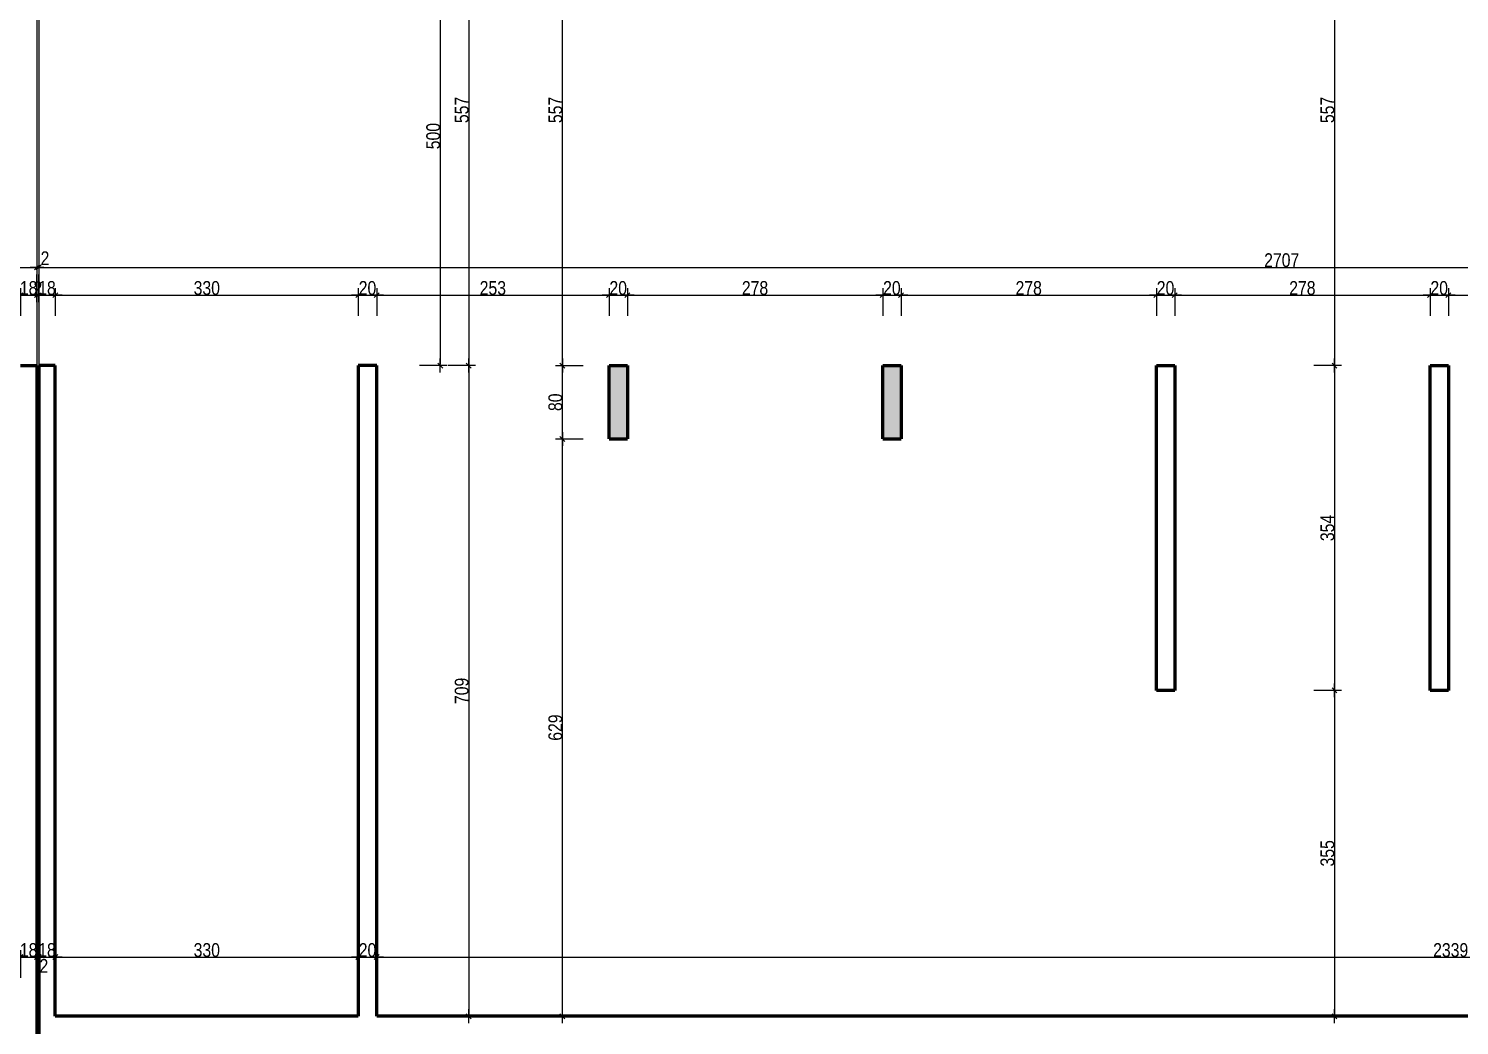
# Model space of a CAD drawing. Header units: centimetres. Extents: x 16433 to 114398, y -50094 to -12305.
# Drawn here: x 41378 to 42936, y -41224 to -40137 of the extents above; entities that cross this region are included whole.
import ezdxf

# ---------------------------------------------------------------- set-up
doc = ezdxf.new("R2010")
doc.units = ezdxf.units.CM
doc.header["$LTSCALE"] = 0.5
doc.layers.get('DEFPOINTS').update_dxf_attribs({"linetype": 'CONTINUOUS'})
for name, color, linetype in [('01_cote_gen', 4, 'CONTINUOUS'), ('01_linteaux', 2, 'CONTINUOUS'), ('01_poch_poteaux', 250, 'CONTINUOUS'), ('AA_COTES', 2, 'CONTINUOUS')]:
    doc.layers.add(name, color=color, linetype=linetype)
doc.layers.add('01_murs_coup', color=5, linetype='CONTINUOUS', lineweight=60)
doc.styles.add('STYLE2', font='ARIALN.TTF')
doc.dimstyles.new('JB50', dxfattribs={"dimscale": 0.1, "dimtxt": 150, "dimasz": 15, "dimexe": 0.1, "dimexo": 0.1, "dimgap": 0.09, "dimtad": 1, "dimdec": 1, "dimdsep": 46, "dimtxsty": 'STYLE2', "dimblk1": 'BOND_G', "dimblk2": 'BOND_D', "dimsah": 1, "dimcen": 1.5, "dimdle": 0.01, "dimse1": 1, "dimse2": 1, "dimclrd": 4, "dimclre": 2, "dimclrt": 6, "dimazin": 2, "dimtfac": 2.333333, "dimtdec": 1, "dimtix": 1, "dimtmove": 2, "dimatfit": 3, "dimldrblk": 'BOND_G', "dimfxl": 1, "dimtolj": 1, "dimtzin": 0, "dimarcsym": 0})

# ---------------------------------------------------------------- blocks, each defined once
blk = doc.blocks.new('BOND_G')
at = {"layer": 'AA_COTES', "color": 0}
for p, q in [((0, -5), (0, 15)), ((5, 0), (-5, 0)), ((1.8, 1.8), (-1.8, -1.8))]:
    blk.add_line(p, q, dxfattribs=at)
blk = doc.blocks.new('BOND_D')
at = {"layer": 'AA_COTES', "color": 0}
for p, q in [((5, 0), (-5, 0)), ((-1.8, -1.8), (1.8, 1.8)), ((0, 5), (0, -15))]:
    blk.add_line(p, q, dxfattribs=at)
blk = doc.blocks.new('*D2901')
at = {"layer": '01_cote_gen', "color": 4, "lineweight": -2, "transparency": 16777216}
blk.add_line((41370.4, -40427.9), (41385.4, -40427.9), dxfattribs=at)
at = {"layer": 'DEFPOINTS', "color": 0}
for p in [(41386.9, -40427.9), (41368.9, -40450.4), (41386.9, -40450.4)]:
    blk.add_point(p, dxfattribs=at)
at = {"layer": '01_cote_gen', "color": 4, "lineweight": -2, "transparency": 16777216, "xscale": 1.5, "yscale": 1.5, "zscale": 1.5, "rotation": 180}
blk.add_blockref('BOND_G', (41368.9, -40427.9), dxfattribs=at)
at = {"layer": '01_cote_gen', "color": 4, "lineweight": -2, "transparency": 16777216, "xscale": 1.5, "yscale": 1.5, "zscale": 1.5}
blk.add_blockref('BOND_D', (41386.9, -40427.9), dxfattribs=at)
at = {"layer": '01_cote_gen', "color": 6, "transparency": 16777216, "insert": (41377.9, -40420.2), "char_height": 15, "attachment_point": 5, "style": 'STYLE2'}
blk.add_mtext('\\A1;18', dxfattribs=at)
blk = doc.blocks.new('*D2902')
at = {"layer": '01_cote_gen', "color": 4, "lineweight": -2, "transparency": 16777216}
for p, q in [((41385.4, -40427.9), (41383.9, -40427.9)), ((41386.9, -40427.9), (41388.9, -40427.9)), ((41390.4, -40427.9), (41391.9, -40427.9))]:
    blk.add_line(p, q, dxfattribs=at)
at = {"layer": 'DEFPOINTS', "color": 0}
for p in [(41388.9, -40427.9), (41386.9, -40450.4), (41388.9, -40450.4)]:
    blk.add_point(p, dxfattribs=at)
at = {"layer": '01_cote_gen', "color": 4, "lineweight": -2, "transparency": 16777216, "xscale": 1.5, "yscale": 1.5, "zscale": 1.5}
blk.add_blockref('BOND_G', (41386.9, -40427.9), dxfattribs=at)
at = {"layer": '01_cote_gen', "color": 4, "lineweight": -2, "transparency": 16777216, "xscale": 1.5, "yscale": 1.5, "zscale": 1.5, "rotation": 180}
blk.add_blockref('BOND_D', (41388.9, -40427.9), dxfattribs=at)
at = {"layer": '01_cote_gen', "color": 6, "transparency": 16777216, "insert": (41387.9, -40420.4), "char_height": 15, "attachment_point": 5, "style": 'STYLE2'}
blk.add_mtext('\\A1;2', dxfattribs=at)
blk = doc.blocks.new('*D2903')
at = {"layer": '01_cote_gen', "color": 4, "lineweight": -2, "transparency": 16777216}
blk.add_line((41390.4, -40427.9), (41405.4, -40427.9), dxfattribs=at)
at = {"layer": 'DEFPOINTS', "color": 0}
for p in [(41406.9, -40427.9), (41388.9, -40450.4), (41406.9, -40450.4)]:
    blk.add_point(p, dxfattribs=at)
at = {"layer": '01_cote_gen', "color": 4, "lineweight": -2, "transparency": 16777216, "xscale": 1.5, "yscale": 1.5, "zscale": 1.5, "rotation": 180}
blk.add_blockref('BOND_G', (41388.9, -40427.9), dxfattribs=at)
at = {"layer": '01_cote_gen', "color": 4, "lineweight": -2, "transparency": 16777216, "xscale": 1.5, "yscale": 1.5, "zscale": 1.5}
blk.add_blockref('BOND_D', (41406.9, -40427.9), dxfattribs=at)
at = {"layer": '01_cote_gen', "color": 6, "transparency": 16777216, "insert": (41397.9, -40420.2), "char_height": 15, "attachment_point": 5, "style": 'STYLE2'}
blk.add_mtext('\\A1;18', dxfattribs=at)
blk = doc.blocks.new('*D2904')
at = {"layer": '01_cote_gen', "color": 4, "lineweight": -2, "transparency": 16777216}
blk.add_line((41408.4, -40427.9), (41735.4, -40427.9), dxfattribs=at)
at = {"layer": 'DEFPOINTS', "color": 0}
for p in [(41736.9, -40427.9), (41406.9, -40450.4), (41736.9, -40450.4)]:
    blk.add_point(p, dxfattribs=at)
at = {"layer": '01_cote_gen', "color": 4, "lineweight": -2, "transparency": 16777216, "xscale": 1.5, "yscale": 1.5, "zscale": 1.5, "rotation": 180}
blk.add_blockref('BOND_G', (41406.9, -40427.9), dxfattribs=at)
at = {"layer": '01_cote_gen', "color": 4, "lineweight": -2, "transparency": 16777216, "xscale": 1.5, "yscale": 1.5, "zscale": 1.5}
blk.add_blockref('BOND_D', (41736.9, -40427.9), dxfattribs=at)
at = {"layer": '01_cote_gen', "color": 6, "transparency": 16777216, "insert": (41571.9, -40420.2), "char_height": 15, "attachment_point": 5, "style": 'STYLE2'}
blk.add_mtext('\\A1;330', dxfattribs=at)
blk = doc.blocks.new('*D2905')
at = {"layer": '01_cote_gen', "color": 4, "lineweight": -2, "transparency": 16777216}
blk.add_line((41738.4, -40427.9), (41755.4, -40427.9), dxfattribs=at)
at = {"layer": 'DEFPOINTS', "color": 0}
for p in [(41756.9, -40427.9), (41736.9, -40450.4), (41756.9, -40450.4)]:
    blk.add_point(p, dxfattribs=at)
at = {"layer": '01_cote_gen', "color": 4, "lineweight": -2, "transparency": 16777216, "xscale": 1.5, "yscale": 1.5, "zscale": 1.5, "rotation": 180}
blk.add_blockref('BOND_G', (41736.9, -40427.9), dxfattribs=at)
at = {"layer": '01_cote_gen', "color": 4, "lineweight": -2, "transparency": 16777216, "xscale": 1.5, "yscale": 1.5, "zscale": 1.5}
blk.add_blockref('BOND_D', (41756.9, -40427.9), dxfattribs=at)
at = {"layer": '01_cote_gen', "color": 6, "transparency": 16777216, "insert": (41746.9, -40420.2), "char_height": 15, "attachment_point": 5, "style": 'STYLE2'}
blk.add_mtext('\\A1;20', dxfattribs=at)
blk = doc.blocks.new('*D2906')
at = {"layer": '01_cote_gen', "color": 4, "lineweight": -2, "transparency": 16777216}
blk.add_line((41758.4, -40427.9), (42008.4, -40427.9), dxfattribs=at)
at = {"layer": 'DEFPOINTS', "color": 0}
for p in [(42009.9, -40427.9), (41756.9, -40450.4), (42009.9, -40450.4)]:
    blk.add_point(p, dxfattribs=at)
at = {"layer": '01_cote_gen', "color": 4, "lineweight": -2, "transparency": 16777216, "xscale": 1.5, "yscale": 1.5, "zscale": 1.5, "rotation": 180}
blk.add_blockref('BOND_G', (41756.9, -40427.9), dxfattribs=at)
at = {"layer": '01_cote_gen', "color": 4, "lineweight": -2, "transparency": 16777216, "xscale": 1.5, "yscale": 1.5, "zscale": 1.5}
blk.add_blockref('BOND_D', (42009.9, -40427.9), dxfattribs=at)
at = {"layer": '01_cote_gen', "color": 6, "transparency": 16777216, "insert": (41883.4, -40420.2), "char_height": 15, "attachment_point": 5, "style": 'STYLE2'}
blk.add_mtext('\\A1;253', dxfattribs=at)
blk = doc.blocks.new('*D2907')
at = {"layer": '01_cote_gen', "color": 4, "lineweight": -2, "transparency": 16777216}
blk.add_line((42011.4, -40427.9), (42028.4, -40427.9), dxfattribs=at)
at = {"layer": 'DEFPOINTS', "color": 0}
for p in [(42029.9, -40427.9), (42009.9, -40450.4), (42029.9, -40450.4)]:
    blk.add_point(p, dxfattribs=at)
at = {"layer": '01_cote_gen', "color": 4, "lineweight": -2, "transparency": 16777216, "xscale": 1.5, "yscale": 1.5, "zscale": 1.5, "rotation": 180}
blk.add_blockref('BOND_G', (42009.9, -40427.9), dxfattribs=at)
at = {"layer": '01_cote_gen', "color": 4, "lineweight": -2, "transparency": 16777216, "xscale": 1.5, "yscale": 1.5, "zscale": 1.5}
blk.add_blockref('BOND_D', (42029.9, -40427.9), dxfattribs=at)
at = {"layer": '01_cote_gen', "color": 6, "transparency": 16777216, "insert": (42019.9, -40420.2), "char_height": 15, "attachment_point": 5, "style": 'STYLE2'}
blk.add_mtext('\\A1;20', dxfattribs=at)
blk = doc.blocks.new('*D2908')
at = {"layer": '01_cote_gen', "color": 4, "lineweight": -2, "transparency": 16777216}
blk.add_line((42031.4, -40427.9), (42306.4, -40427.9), dxfattribs=at)
at = {"layer": 'DEFPOINTS', "color": 0}
for p in [(42307.9, -40427.9), (42029.9, -40450.4), (42307.9, -40450.4)]:
    blk.add_point(p, dxfattribs=at)
at = {"layer": '01_cote_gen', "color": 4, "lineweight": -2, "transparency": 16777216, "xscale": 1.5, "yscale": 1.5, "zscale": 1.5, "rotation": 180}
blk.add_blockref('BOND_G', (42029.9, -40427.9), dxfattribs=at)
at = {"layer": '01_cote_gen', "color": 4, "lineweight": -2, "transparency": 16777216, "xscale": 1.5, "yscale": 1.5, "zscale": 1.5}
blk.add_blockref('BOND_D', (42307.9, -40427.9), dxfattribs=at)
at = {"layer": '01_cote_gen', "color": 6, "transparency": 16777216, "insert": (42168.9, -40420.2), "char_height": 15, "attachment_point": 5, "style": 'STYLE2'}
blk.add_mtext('\\A1;278', dxfattribs=at)
blk = doc.blocks.new('*D2909')
at = {"layer": '01_cote_gen', "color": 4, "lineweight": -2, "transparency": 16777216}
blk.add_line((42309.4, -40427.9), (42326.4, -40427.9), dxfattribs=at)
at = {"layer": 'DEFPOINTS', "color": 0}
for p in [(42327.9, -40427.9), (42307.9, -40450.4), (42327.9, -40450.4)]:
    blk.add_point(p, dxfattribs=at)
at = {"layer": '01_cote_gen', "color": 4, "lineweight": -2, "transparency": 16777216, "xscale": 1.5, "yscale": 1.5, "zscale": 1.5, "rotation": 180}
blk.add_blockref('BOND_G', (42307.9, -40427.9), dxfattribs=at)
at = {"layer": '01_cote_gen', "color": 4, "lineweight": -2, "transparency": 16777216, "xscale": 1.5, "yscale": 1.5, "zscale": 1.5}
blk.add_blockref('BOND_D', (42327.9, -40427.9), dxfattribs=at)
at = {"layer": '01_cote_gen', "color": 6, "transparency": 16777216, "insert": (42317.9, -40420.2), "char_height": 15, "attachment_point": 5, "style": 'STYLE2'}
blk.add_mtext('\\A1;20', dxfattribs=at)
blk = doc.blocks.new('*D2910')
at = {"layer": '01_cote_gen', "color": 4, "lineweight": -2, "transparency": 16777216}
blk.add_line((42329.4, -40427.9), (42604.4, -40427.9), dxfattribs=at)
at = {"layer": 'DEFPOINTS', "color": 0}
for p in [(42605.9, -40427.9), (42327.9, -40450.4), (42605.9, -40450.4)]:
    blk.add_point(p, dxfattribs=at)
at = {"layer": '01_cote_gen', "color": 4, "lineweight": -2, "transparency": 16777216, "xscale": 1.5, "yscale": 1.5, "zscale": 1.5, "rotation": 180}
blk.add_blockref('BOND_G', (42327.9, -40427.9), dxfattribs=at)
at = {"layer": '01_cote_gen', "color": 4, "lineweight": -2, "transparency": 16777216, "xscale": 1.5, "yscale": 1.5, "zscale": 1.5}
blk.add_blockref('BOND_D', (42605.9, -40427.9), dxfattribs=at)
at = {"layer": '01_cote_gen', "color": 6, "transparency": 16777216, "insert": (42466.9, -40420.2), "char_height": 15, "attachment_point": 5, "style": 'STYLE2'}
blk.add_mtext('\\A1;278', dxfattribs=at)
blk = doc.blocks.new('*D2911')
at = {"layer": '01_cote_gen', "color": 4, "lineweight": -2, "transparency": 16777216}
blk.add_line((42607.4, -40427.9), (42624.4, -40427.9), dxfattribs=at)
at = {"layer": 'DEFPOINTS', "color": 0}
for p in [(42625.9, -40427.9), (42605.9, -40450.4), (42625.9, -40450.4)]:
    blk.add_point(p, dxfattribs=at)
at = {"layer": '01_cote_gen', "color": 4, "lineweight": -2, "transparency": 16777216, "xscale": 1.5, "yscale": 1.5, "zscale": 1.5, "rotation": 180}
blk.add_blockref('BOND_G', (42605.9, -40427.9), dxfattribs=at)
at = {"layer": '01_cote_gen', "color": 4, "lineweight": -2, "transparency": 16777216, "xscale": 1.5, "yscale": 1.5, "zscale": 1.5}
blk.add_blockref('BOND_D', (42625.9, -40427.9), dxfattribs=at)
at = {"layer": '01_cote_gen', "color": 6, "transparency": 16777216, "insert": (42615.9, -40420.2), "char_height": 15, "attachment_point": 5, "style": 'STYLE2'}
blk.add_mtext('\\A1;20', dxfattribs=at)
blk = doc.blocks.new('*D2912')
at = {"layer": '01_cote_gen', "color": 4, "lineweight": -2, "transparency": 16777216}
blk.add_line((42627.4, -40427.9), (42902.4, -40427.9), dxfattribs=at)
at = {"layer": 'DEFPOINTS', "color": 0}
for p in [(42903.9, -40427.9), (42625.9, -40450.4), (42903.9, -40450.4)]:
    blk.add_point(p, dxfattribs=at)
at = {"layer": '01_cote_gen', "color": 4, "lineweight": -2, "transparency": 16777216, "xscale": 1.5, "yscale": 1.5, "zscale": 1.5, "rotation": 180}
blk.add_blockref('BOND_G', (42625.9, -40427.9), dxfattribs=at)
at = {"layer": '01_cote_gen', "color": 4, "lineweight": -2, "transparency": 16777216, "xscale": 1.5, "yscale": 1.5, "zscale": 1.5}
blk.add_blockref('BOND_D', (42903.9, -40427.9), dxfattribs=at)
at = {"layer": '01_cote_gen', "color": 6, "transparency": 16777216, "insert": (42764.9, -40420.2), "char_height": 15, "attachment_point": 5, "style": 'STYLE2'}
blk.add_mtext('\\A1;278', dxfattribs=at)
blk = doc.blocks.new('*D2913')
at = {"layer": '01_cote_gen', "color": 4, "lineweight": -2, "transparency": 16777216}
blk.add_line((42905.4, -40427.9), (42922.4, -40427.9), dxfattribs=at)
at = {"layer": 'DEFPOINTS', "color": 0}
for p in [(42923.9, -40427.9), (42903.9, -40450.4), (42923.9, -40450.4)]:
    blk.add_point(p, dxfattribs=at)
at = {"layer": '01_cote_gen', "color": 4, "lineweight": -2, "transparency": 16777216, "xscale": 1.5, "yscale": 1.5, "zscale": 1.5, "rotation": 180}
blk.add_blockref('BOND_G', (42903.9, -40427.9), dxfattribs=at)
at = {"layer": '01_cote_gen', "color": 4, "lineweight": -2, "transparency": 16777216, "xscale": 1.5, "yscale": 1.5, "zscale": 1.5}
blk.add_blockref('BOND_D', (42923.9, -40427.9), dxfattribs=at)
at = {"layer": '01_cote_gen', "color": 6, "transparency": 16777216, "insert": (42913.9, -40420.2), "char_height": 15, "attachment_point": 5, "style": 'STYLE2'}
blk.add_mtext('\\A1;20', dxfattribs=at)
blk = doc.blocks.new('*D2914')
at = {"layer": '01_cote_gen', "color": 4, "lineweight": -2, "transparency": 16777216}
blk.add_line((42925.4, -40427.9), (43200.4, -40427.9), dxfattribs=at)
at = {"layer": 'DEFPOINTS', "color": 0}
for p in [(43201.9, -40427.9), (42923.9, -40450.4), (43201.9, -40450.4)]:
    blk.add_point(p, dxfattribs=at)
at = {"layer": '01_cote_gen', "color": 4, "lineweight": -2, "transparency": 16777216, "xscale": 1.5, "yscale": 1.5, "zscale": 1.5, "rotation": 180}
blk.add_blockref('BOND_G', (42923.9, -40427.9), dxfattribs=at)
at = {"layer": '01_cote_gen', "color": 4, "lineweight": -2, "transparency": 16777216, "xscale": 1.5, "yscale": 1.5, "zscale": 1.5}
blk.add_blockref('BOND_D', (43201.9, -40427.9), dxfattribs=at)
at = {"layer": '01_cote_gen', "color": 6, "transparency": 16777216, "insert": (43062.9, -40420.2), "char_height": 15, "attachment_point": 5, "style": 'STYLE2'}
blk.add_mtext('\\A1;278', dxfattribs=at)
blk = doc.blocks.new('*D2924')
at = {"layer": '01_cote_gen', "color": 4, "lineweight": -2, "transparency": 16777216}
blk.add_line((41370.4, -41149.2), (41385.4, -41149.2), dxfattribs=at)
at = {"layer": 'DEFPOINTS', "color": 0}
for p in [(41386.9, -41130.1), (41368.9, -41149.2), (41386.9, -41149.2)]:
    blk.add_point(p, dxfattribs=at)
at = {"layer": '01_cote_gen', "color": 4, "lineweight": -2, "transparency": 16777216, "xscale": 1.5, "yscale": 1.5, "zscale": 1.5, "rotation": 180}
blk.add_blockref('BOND_G', (41368.9, -41149.2), dxfattribs=at)
at = {"layer": '01_cote_gen', "color": 4, "lineweight": -2, "transparency": 16777216, "xscale": 1.5, "yscale": 1.5, "zscale": 1.5}
blk.add_blockref('BOND_D', (41386.9, -41149.2), dxfattribs=at)
at = {"layer": '01_cote_gen', "color": 6, "transparency": 16777216, "insert": (41377.9, -41141.6), "char_height": 15, "attachment_point": 5, "style": 'STYLE2'}
blk.add_mtext('\\A1;18', dxfattribs=at)
blk = doc.blocks.new('*D2925')
at = {"layer": '01_cote_gen', "color": 4, "lineweight": -2, "transparency": 16777216}
for p, q in [((41385.4, -41149.2), (41383.9, -41149.2)), ((41386.9, -41149.2), (41388.9, -41149.2)), ((41390.4, -41149.2), (41391.9, -41149.2))]:
    blk.add_line(p, q, dxfattribs=at)
at = {"layer": 'DEFPOINTS', "color": 0}
for p in [(41386.9, -41130.1), (41388.9, -41125.3), (41388.9, -41149.2)]:
    blk.add_point(p, dxfattribs=at)
at = {"layer": '01_cote_gen', "color": 4, "lineweight": -2, "transparency": 16777216, "xscale": 1.5, "yscale": 1.5, "zscale": 1.5}
blk.add_blockref('BOND_G', (41386.9, -41149.2), dxfattribs=at)
at = {"layer": '01_cote_gen', "color": 4, "lineweight": -2, "transparency": 16777216, "xscale": 1.5, "yscale": 1.5, "zscale": 1.5, "rotation": 180}
blk.add_blockref('BOND_D', (41388.9, -41149.2), dxfattribs=at)
at = {"layer": '01_cote_gen', "color": 6, "transparency": 16777216, "insert": (41394.5, -41158.7), "char_height": 15, "attachment_point": 5, "style": 'STYLE2'}
blk.add_mtext('\\A1;2', dxfattribs=at)
blk = doc.blocks.new('*D2926')
at = {"layer": '01_cote_gen', "color": 4, "lineweight": -2, "transparency": 16777216}
blk.add_line((41390.4, -41149.2), (41405.4, -41149.2), dxfattribs=at)
at = {"layer": 'DEFPOINTS', "color": 0}
for p in [(41388.9, -41125.3), (41406.9, -41124.9), (41406.9, -41149.2)]:
    blk.add_point(p, dxfattribs=at)
at = {"layer": '01_cote_gen', "color": 4, "lineweight": -2, "transparency": 16777216, "xscale": 1.5, "yscale": 1.5, "zscale": 1.5, "rotation": 180}
blk.add_blockref('BOND_G', (41388.9, -41149.2), dxfattribs=at)
at = {"layer": '01_cote_gen', "color": 4, "lineweight": -2, "transparency": 16777216, "xscale": 1.5, "yscale": 1.5, "zscale": 1.5}
blk.add_blockref('BOND_D', (41406.9, -41149.2), dxfattribs=at)
at = {"layer": '01_cote_gen', "color": 6, "transparency": 16777216, "insert": (41397.9, -41141.6), "char_height": 15, "attachment_point": 5, "style": 'STYLE2'}
blk.add_mtext('\\A1;18', dxfattribs=at)
blk = doc.blocks.new('*D2927')
at = {"layer": '01_cote_gen', "color": 4, "lineweight": -2, "transparency": 16777216}
blk.add_line((41408.4, -41149.2), (41735.4, -41149.2), dxfattribs=at)
at = {"layer": 'DEFPOINTS', "color": 0}
for p in [(41406.9, -41124.9), (41736.9, -41135.2), (41736.9, -41149.2)]:
    blk.add_point(p, dxfattribs=at)
at = {"layer": '01_cote_gen', "color": 4, "lineweight": -2, "transparency": 16777216, "xscale": 1.5, "yscale": 1.5, "zscale": 1.5, "rotation": 180}
blk.add_blockref('BOND_G', (41406.9, -41149.2), dxfattribs=at)
at = {"layer": '01_cote_gen', "color": 4, "lineweight": -2, "transparency": 16777216, "xscale": 1.5, "yscale": 1.5, "zscale": 1.5}
blk.add_blockref('BOND_D', (41736.9, -41149.2), dxfattribs=at)
at = {"layer": '01_cote_gen', "color": 6, "transparency": 16777216, "insert": (41571.9, -41141.6), "char_height": 15, "attachment_point": 5, "style": 'STYLE2'}
blk.add_mtext('\\A1;330', dxfattribs=at)
blk = doc.blocks.new('*D2928')
at = {"layer": '01_cote_gen', "color": 4, "lineweight": -2, "transparency": 16777216}
blk.add_line((41738.4, -41149.2), (41755.4, -41149.2), dxfattribs=at)
at = {"layer": 'DEFPOINTS', "color": 0}
for p in [(41736.9, -41135.2), (41756.9, -41135.2), (41756.9, -41149.2)]:
    blk.add_point(p, dxfattribs=at)
at = {"layer": '01_cote_gen', "color": 4, "lineweight": -2, "transparency": 16777216, "xscale": 1.5, "yscale": 1.5, "zscale": 1.5, "rotation": 180}
blk.add_blockref('BOND_G', (41736.9, -41149.2), dxfattribs=at)
at = {"layer": '01_cote_gen', "color": 4, "lineweight": -2, "transparency": 16777216, "xscale": 1.5, "yscale": 1.5, "zscale": 1.5}
blk.add_blockref('BOND_D', (41756.9, -41149.2), dxfattribs=at)
at = {"layer": '01_cote_gen', "color": 6, "transparency": 16777216, "insert": (41746.9, -41141.6), "char_height": 15, "attachment_point": 5, "style": 'STYLE2'}
blk.add_mtext('\\A1;20', dxfattribs=at)
blk = doc.blocks.new('*D2929')
at = {"layer": '01_cote_gen', "color": 4, "lineweight": -2, "transparency": 16777216}
blk.add_line((41758.4, -41149.2), (44094.4, -41149.2), dxfattribs=at)
at = {"layer": 'DEFPOINTS', "color": 0}
for p in [(44095.9, -41089.2), (41756.9, -41135.2), (44095.9, -41149.2)]:
    blk.add_point(p, dxfattribs=at)
at = {"layer": '01_cote_gen', "color": 4, "lineweight": -2, "transparency": 16777216, "xscale": 1.5, "yscale": 1.5, "zscale": 1.5, "rotation": 180}
blk.add_blockref('BOND_G', (41756.9, -41149.2), dxfattribs=at)
at = {"layer": '01_cote_gen', "color": 4, "lineweight": -2, "transparency": 16777216, "xscale": 1.5, "yscale": 1.5, "zscale": 1.5}
blk.add_blockref('BOND_D', (44095.9, -41149.2), dxfattribs=at)
at = {"layer": '01_cote_gen', "color": 6, "transparency": 16777216, "insert": (42926.4, -41141.6), "char_height": 15, "attachment_point": 5, "style": 'STYLE2'}
blk.add_mtext('\\A1;2339', dxfattribs=at)
blk = doc.blocks.new('*D2938')
at = {"layer": '01_cote_gen', "color": 4, "lineweight": -2, "transparency": 16777216}
blk.add_line((39983.4, -40397.6), (41385.4, -40397.6), dxfattribs=at)
at = {"layer": 'DEFPOINTS', "color": 0}
for p in [(39981.9, -40375.2), (41386.9, -40397.6), (41386.9, -40450.4)]:
    blk.add_point(p, dxfattribs=at)
at = {"layer": '01_cote_gen', "color": 4, "lineweight": -2, "transparency": 16777216, "xscale": 1.5, "yscale": 1.5, "zscale": 1.5, "rotation": 180}
blk.add_blockref('BOND_G', (39981.9, -40397.6), dxfattribs=at)
at = {"layer": '01_cote_gen', "color": 4, "lineweight": -2, "transparency": 16777216, "xscale": 1.5, "yscale": 1.5, "zscale": 1.5}
blk.add_blockref('BOND_D', (41386.9, -40397.6), dxfattribs=at)
at = {"layer": '01_cote_gen', "color": 6, "transparency": 16777216, "insert": (40684.4, -40389.9), "char_height": 15, "attachment_point": 5, "style": 'STYLE2'}
blk.add_mtext('\\A1;1405', dxfattribs=at)
blk = doc.blocks.new('*D2939')
at = {"layer": '01_cote_gen', "color": 4, "lineweight": -2, "transparency": 16777216}
for p, q in [((41385.4, -40397.6), (41383.9, -40397.6)), ((41388.9, -40397.6), (41386.9, -40397.6)), ((41390.4, -40397.6), (41391.9, -40397.6))]:
    blk.add_line(p, q, dxfattribs=at)
at = {"layer": 'DEFPOINTS', "color": 0}
for p in [(41386.9, -40393.1), (41386.9, -40397.6), (41388.9, -40405.4)]:
    blk.add_point(p, dxfattribs=at)
at = {"layer": '01_cote_gen', "color": 4, "lineweight": -2, "transparency": 16777216, "xscale": 1.5, "yscale": 1.5, "zscale": 1.5}
blk.add_blockref('BOND_D', (41386.9, -40397.6), dxfattribs=at)
at = {"layer": '01_cote_gen', "color": 4, "lineweight": -2, "transparency": 16777216, "xscale": 1.5, "yscale": 1.5, "zscale": 1.5, "rotation": 180}
blk.add_blockref('BOND_G', (41388.9, -40397.6), dxfattribs=at)
at = {"layer": '01_cote_gen', "color": 6, "transparency": 16777216, "insert": (41395.7, -40387.7), "char_height": 15, "attachment_point": 5, "style": 'STYLE2'}
blk.add_mtext('\\A1;2', dxfattribs=at)
blk = doc.blocks.new('*D2940')
at = {"layer": '01_cote_gen', "color": 4, "lineweight": -2, "transparency": 16777216}
blk.add_line((41390.4, -40397.6), (44094.4, -40397.6), dxfattribs=at)
at = {"layer": 'DEFPOINTS', "color": 0}
for p in [(44095.9, -40397.6), (44095.9, -40420.4), (41388.9, -40450.4)]:
    blk.add_point(p, dxfattribs=at)
at = {"layer": '01_cote_gen', "color": 4, "lineweight": -2, "transparency": 16777216, "xscale": 1.5, "yscale": 1.5, "zscale": 1.5, "rotation": 180}
blk.add_blockref('BOND_G', (41388.9, -40397.6), dxfattribs=at)
at = {"layer": '01_cote_gen', "color": 4, "lineweight": -2, "transparency": 16777216, "xscale": 1.5, "yscale": 1.5, "zscale": 1.5}
blk.add_blockref('BOND_D', (44095.9, -40397.6), dxfattribs=at)
at = {"layer": '01_cote_gen', "color": 6, "transparency": 16777216, "insert": (42742.4, -40389.9), "char_height": 15, "attachment_point": 5, "style": 'STYLE2'}
blk.add_mtext('\\A1;2707', dxfattribs=at)
blk = doc.blocks.new('*D3000')
at = {"layer": '01_cote_gen', "color": 4, "lineweight": -2, "transparency": 16777216}
blk.add_line((41857.1, -39949.1), (41857.1, -40503.1), dxfattribs=at)
at = {"layer": 'DEFPOINTS', "color": 0}
for p in [(41834.6, -39947.6), (41756.9, -40504.6), (41857.1, -40504.6)]:
    blk.add_point(p, dxfattribs=at)
at = {"layer": '01_cote_gen', "color": 4, "lineweight": -2, "transparency": 16777216, "xscale": 1.5, "yscale": 1.5, "zscale": 1.5}
for name, p, rotation in [('BOND_G', (41857.1, -39947.6), 90), ('BOND_D', (41857.1, -40504.6), 270)]:
    blk.add_blockref(name, p, dxfattribs=dict(at, rotation=rotation))
at = {"layer": '01_cote_gen', "color": 6, "transparency": 16777216, "insert": (41849.5, -40226.1), "char_height": 15, "attachment_point": 5, "rotation": 90, "style": 'STYLE2'}
blk.add_mtext('\\A1;557', dxfattribs=at)
blk = doc.blocks.new('*D3001')
at = {"layer": '01_cote_gen', "color": 4, "lineweight": -2, "transparency": 16777216}
blk.add_line((41857.1, -40506.1), (41857.1, -41212.1), dxfattribs=at)
at = {"layer": 'DEFPOINTS', "color": 0}
for p in [(41834.6, -40504.6), (41834.6, -41213.6), (41857.1, -41213.6)]:
    blk.add_point(p, dxfattribs=at)
at = {"layer": '01_cote_gen', "color": 4, "lineweight": -2, "transparency": 16777216, "xscale": 1.5, "yscale": 1.5, "zscale": 1.5}
for name, p, rotation in [('BOND_G', (41857.1, -40504.6), 90), ('BOND_D', (41857.1, -41213.6), 270)]:
    blk.add_blockref(name, p, dxfattribs=dict(at, rotation=rotation))
at = {"layer": '01_cote_gen', "color": 6, "transparency": 16777216, "insert": (41849.5, -40859.1), "char_height": 15, "attachment_point": 5, "rotation": 90, "style": 'STYLE2'}
blk.add_mtext('\\A1;709', dxfattribs=at)
blk = doc.blocks.new('*D3015')
at = {"layer": '01_cote_gen', "color": 4, "lineweight": -2, "transparency": 16777216}
blk.add_line((41826.2, -40006.1), (41826.2, -40503.1), dxfattribs=at)
at = {"layer": 'DEFPOINTS', "color": 0}
for p in [(41803.7, -40004.6), (41826.2, -40504.6), (41834.6, -40504.6)]:
    blk.add_point(p, dxfattribs=at)
at = {"layer": '01_cote_gen', "color": 4, "lineweight": -2, "transparency": 16777216, "xscale": 1.5, "yscale": 1.5, "zscale": 1.5}
for name, p, rotation in [('BOND_G', (41826.2, -40004.6), 90), ('BOND_D', (41826.2, -40504.6), 270)]:
    blk.add_blockref(name, p, dxfattribs=dict(at, rotation=rotation))
at = {"layer": '01_cote_gen', "color": 6, "transparency": 16777216, "insert": (41818.5, -40254.6), "char_height": 15, "attachment_point": 5, "rotation": 90, "style": 'STYLE2'}
blk.add_mtext('\\A1;500', dxfattribs=at)
blk = doc.blocks.new('*D3016')
at = {"layer": '01_cote_gen', "color": 4, "lineweight": -2, "transparency": 16777216}
blk.add_line((41959.2, -41212.1), (41959.2, -40586.1), dxfattribs=at)
at = {"layer": 'DEFPOINTS', "color": 0}
for p in [(41959.2, -40584.6), (42009.9, -40584.6), (41970.3, -41213.6)]:
    blk.add_point(p, dxfattribs=at)
at = {"layer": '01_cote_gen', "color": 4, "lineweight": -2, "transparency": 16777216, "xscale": 1.5, "yscale": 1.5, "zscale": 1.5}
for name, p, rotation in [('BOND_D', (41959.2, -40584.6), 90), ('BOND_G', (41959.2, -41213.6), 270)]:
    blk.add_blockref(name, p, dxfattribs=dict(at, rotation=rotation))
at = {"layer": '01_cote_gen', "color": 6, "transparency": 16777216, "insert": (41951.5, -40899.1), "char_height": 15, "attachment_point": 5, "rotation": 90, "style": 'STYLE2'}
blk.add_mtext('\\A1;629', dxfattribs=at)
blk = doc.blocks.new('*D3017')
at = {"layer": '01_cote_gen', "color": 4, "lineweight": -2, "transparency": 16777216}
blk.add_line((41959.2, -40583.1), (41959.2, -40506.1), dxfattribs=at)
at = {"layer": 'DEFPOINTS', "color": 0}
for p in [(41959.2, -40504.6), (42009.9, -40504.6), (42009.9, -40584.6)]:
    blk.add_point(p, dxfattribs=at)
at = {"layer": '01_cote_gen', "color": 4, "lineweight": -2, "transparency": 16777216, "xscale": 1.5, "yscale": 1.5, "zscale": 1.5}
for name, p, rotation in [('BOND_D', (41959.2, -40504.6), 90), ('BOND_G', (41959.2, -40584.6), 270)]:
    blk.add_blockref(name, p, dxfattribs=dict(at, rotation=rotation))
at = {"layer": '01_cote_gen', "color": 6, "transparency": 16777216, "insert": (41951.5, -40544.6), "char_height": 15, "attachment_point": 5, "rotation": 90, "style": 'STYLE2'}
blk.add_mtext('\\A1;80', dxfattribs=at)
blk = doc.blocks.new('*D3018')
at = {"layer": '01_cote_gen', "color": 4, "lineweight": -2, "transparency": 16777216}
blk.add_line((41959.2, -40503.1), (41959.2, -39949.1), dxfattribs=at)
at = {"layer": 'DEFPOINTS', "color": 0}
for p in [(41959.2, -39947.6), (42084.9, -39947.6), (42019.9, -40504.6)]:
    blk.add_point(p, dxfattribs=at)
at = {"layer": '01_cote_gen', "color": 4, "lineweight": -2, "transparency": 16777216, "xscale": 1.5, "yscale": 1.5, "zscale": 1.5}
for name, p, rotation in [('BOND_D', (41959.2, -39947.6), 90), ('BOND_G', (41959.2, -40504.6), 270)]:
    blk.add_blockref(name, p, dxfattribs=dict(at, rotation=rotation))
at = {"layer": '01_cote_gen', "color": 6, "transparency": 16777216, "insert": (41951.5, -40226.1), "char_height": 15, "attachment_point": 5, "rotation": 90, "style": 'STYLE2'}
blk.add_mtext('\\A1;557', dxfattribs=at)
blk = doc.blocks.new('*D3025')
at = {"layer": '01_cote_gen', "color": 4, "lineweight": -2, "transparency": 16777216}
blk.add_line((42799.9, -39949.1), (42799.9, -40503.1), dxfattribs=at)
at = {"layer": 'DEFPOINTS', "color": 0}
for p in [(42777.4, -39947.6), (42625.9, -40504.6), (42799.9, -40504.6)]:
    blk.add_point(p, dxfattribs=at)
at = {"layer": '01_cote_gen', "color": 4, "lineweight": -2, "transparency": 16777216, "xscale": 1.5, "yscale": 1.5, "zscale": 1.5}
for name, p, rotation in [('BOND_G', (42799.9, -39947.6), 90), ('BOND_D', (42799.9, -40504.6), 270)]:
    blk.add_blockref(name, p, dxfattribs=dict(at, rotation=rotation))
at = {"layer": '01_cote_gen', "color": 6, "transparency": 16777216, "insert": (42792.2, -40226.1), "char_height": 15, "attachment_point": 5, "rotation": 90, "style": 'STYLE2'}
blk.add_mtext('\\A1;557', dxfattribs=at)
blk = doc.blocks.new('*D3026')
at = {"layer": '01_cote_gen', "color": 4, "lineweight": -2, "transparency": 16777216}
blk.add_line((42799.9, -40506.1), (42799.9, -40857.1), dxfattribs=at)
at = {"layer": 'DEFPOINTS', "color": 0}
for p in [(42777.4, -40504.6), (42625.9, -40858.6), (42799.9, -40858.6)]:
    blk.add_point(p, dxfattribs=at)
at = {"layer": '01_cote_gen', "color": 4, "lineweight": -2, "transparency": 16777216, "xscale": 1.5, "yscale": 1.5, "zscale": 1.5}
for name, p, rotation in [('BOND_G', (42799.9, -40504.6), 90), ('BOND_D', (42799.9, -40858.6), 270)]:
    blk.add_blockref(name, p, dxfattribs=dict(at, rotation=rotation))
at = {"layer": '01_cote_gen', "color": 6, "transparency": 16777216, "insert": (42792.2, -40681.6), "char_height": 15, "attachment_point": 5, "rotation": 90, "style": 'STYLE2'}
blk.add_mtext('\\A1;354', dxfattribs=at)
blk = doc.blocks.new('*D3027')
at = {"layer": '01_cote_gen', "color": 4, "lineweight": -2, "transparency": 16777216}
blk.add_line((42799.9, -40860.1), (42799.9, -41212.1), dxfattribs=at)
at = {"layer": 'DEFPOINTS', "color": 0}
for p in [(42777.4, -40858.6), (42777.4, -41213.6), (42799.9, -41213.6)]:
    blk.add_point(p, dxfattribs=at)
at = {"layer": '01_cote_gen', "color": 4, "lineweight": -2, "transparency": 16777216, "xscale": 1.5, "yscale": 1.5, "zscale": 1.5}
for name, p, rotation in [('BOND_G', (42799.9, -40858.6), 90), ('BOND_D', (42799.9, -41213.6), 270)]:
    blk.add_blockref(name, p, dxfattribs=dict(at, rotation=rotation))
at = {"layer": '01_cote_gen', "color": 6, "transparency": 16777216, "insert": (42792.2, -41036.1), "char_height": 15, "attachment_point": 5, "rotation": 90, "style": 'STYLE2'}
blk.add_mtext('\\A1;355', dxfattribs=at)

msp = doc.modelspace()

# ---------------------------------------------------------------- hatches: boundary and pattern name
at = {"layer": '01_poch_poteaux', "ltscale": 2}
h = msp.add_hatch(color=256, dxfattribs=at)
h.dxf.hatch_style = 1
h.paths.add_polyline_path([(42029.891, -40504.6), (42009.891, -40504.6), (42009.891, -40584.6), (42029.891, -40584.6)])
h.paths.add_polyline_path([(42327.891, -40504.6), (42307.891, -40504.6), (42307.891, -40584.6), (42327.891, -40584.6)])

# ---------------------------------------------------------------- linework, layer by layer
at = {"layer": '01_linteaux'}
for p, q in [((41386.882, -40004.594), (41386.882, -40504.6)), ((41388.888, -40004.594), (41388.896, -40504.6))]:
    msp.add_line(p, q, dxfattribs=at)
at = {"layer": '01_murs_coup'}
for p, q in [((41368.896, -40504.6), (41386.896, -40504.6)), ((41386.896, -40504.6), (41386.896, -41233.6)), ((41406.896, -40504.6), (41388.896, -40504.6)), ((41388.896, -40504.6), (41388.896, -41233.6)), ((41406.896, -41213.6), (41406.896, -40504.6)), ((41756.89, -40504.6), (41736.89, -40504.6)), ((41736.89, -40504.6), (41736.89, -41213.6)), ((41756.89, -41213.6), (41756.89, -40504.6)), ((42009.891, -40584.6), (42009.891, -40504.6)), ((42009.891, -40504.6), (42029.891, -40504.6)), ((42029.891, -40504.6), (42029.891, -40584.6)), ((42307.891, -40504.6), (42327.891, -40504.6)), ((42307.891, -40584.6), (42307.891, -40504.6)), ((42327.891, -40504.6), (42327.891, -40584.6)), ((42605.891, -40858.597), (42605.891, -40504.6)), ((42605.891, -40504.6), (42625.891, -40504.6)), ((42625.891, -40504.6), (42625.891, -40858.597)), ((42903.891, -40858.594), (42903.891, -40504.6)), ((42903.891, -40504.6), (42923.891, -40504.6)), ((42923.891, -40504.6), (42923.891, -40858.594)), ((42009.891, -40584.6), (42029.891, -40584.6)), ((42307.891, -40584.6), (42327.891, -40584.6)), ((42625.891, -40858.597), (42605.891, -40858.597)), ((42923.891, -40858.594), (42903.891, -40858.594)), ((41736.89, -41213.6), (41406.896, -41213.6)), ((44095.853, -41213.6), (41756.89, -41213.6))]:
    msp.add_line(p, q, dxfattribs=at)

# ---------------------------------------------------------------- dimensions: what is measured, and where the dimension line sits
at = {"layer": '01_cote_gen'}
for base, p1, p2, picture, middle in [((41857.144, -40504.6), (41834.644, -39947.602), (41756.89, -40504.6), '*D3000', (41849.507, -40226.101)), ((41959.155, -39947.622), (42019.891, -40504.6), (42084.853, -39947.622), '*D3018', (41951.518, -40226.111)), ((42799.881, -40504.6), (42777.381, -39947.622), (42625.891, -40504.6), '*D3025', (42792.244, -40226.111)), ((41826.179, -40504.6), (41803.679, -40004.596), (41834.644, -40504.6), '*D3015', (41818.511, -40254.598)), ((41857.144, -41213.6), (41834.644, -40504.6), (41834.644, -41213.6), '*D3001', (41849.476, -40859.1)), ((41959.155, -40504.6), (42009.891, -40584.6), (42009.891, -40504.6), '*D3017', (41951.487, -40544.6)), ((42799.881, -40858.597), (42777.381, -40504.6), (42625.891, -40858.597), '*D3026', (42792.213, -40681.598)), ((41959.155, -40584.6), (41970.32, -41213.6), (42009.891, -40584.6), '*D3016', (41951.487, -40899.1)), ((42799.881, -41213.6), (42777.381, -40858.597), (42777.381, -41213.6), '*D3027', (42792.213, -41036.098))]:
    dim = msp.add_linear_dim(base=base, p1=p1, p2=p2, angle=90, dimstyle='JB50', dxfattribs=at)
    dim.commit()
    dim.dimension.update_dxf_attribs({"geometry": picture, "text_midpoint": middle})
for base, p1, p2, picture, middle in [((41386.896, -40397.553), (39981.886, -40375.193), (41386.896, -40450.402), '*D2938', (40684.391, -40389.885)), ((44095.853, -40397.553), (41388.896, -40450.402), (44095.853, -40420.402), '*D2940', (42742.375, -40389.885)), ((41386.896, -40427.902), (41368.896, -40450.402), (41386.896, -40450.402), '*D2901', (41377.896, -40420.234)), ((41388.896, -40427.902), (41386.896, -40450.402), (41388.896, -40450.402), '*D2902', (41387.896, -40420.362)), ((41406.896, -40427.902), (41388.896, -40450.402), (41406.896, -40450.402), '*D2903', (41397.896, -40420.234)), ((41736.89, -40427.902), (41406.896, -40450.402), (41736.89, -40450.402), '*D2904', (41571.893, -40420.234)), ((41756.89, -40427.902), (41736.89, -40450.402), (41756.89, -40450.402), '*D2905', (41746.89, -40420.234)), ((42009.891, -40427.902), (41756.89, -40450.402), (42009.891, -40450.402), '*D2906', (41883.391, -40420.234)), ((42029.891, -40427.902), (42009.891, -40450.402), (42029.891, -40450.402), '*D2907', (42019.891, -40420.234)), ((42307.891, -40427.902), (42029.891, -40450.402), (42307.891, -40450.402), '*D2908', (42168.891, -40420.234)), ((42327.891, -40427.902), (42307.891, -40450.402), (42327.891, -40450.402), '*D2909', (42317.891, -40420.234)), ((42605.891, -40427.902), (42327.891, -40450.402), (42605.891, -40450.402), '*D2910', (42466.891, -40420.234)), ((42625.891, -40427.902), (42605.891, -40450.402), (42625.891, -40450.402), '*D2911', (42615.891, -40420.234)), ((42903.891, -40427.902), (42625.891, -40450.402), (42903.891, -40450.402), '*D2912', (42764.891, -40420.234)), ((42923.891, -40427.902), (42903.891, -40450.402), (42923.891, -40450.402), '*D2913', (42913.891, -40420.234)), ((43201.891, -40427.902), (42923.891, -40450.402), (43201.891, -40450.402), '*D2914', (43062.891, -40420.234)), ((44095.853, -41149.221), (41756.89, -41135.223), (44095.853, -41089.206), '*D2929', (42926.372, -41141.553)), ((41386.896, -41149.221), (41368.896, -41149.221), (41386.896, -41130.079), '*D2924', (41377.896, -41141.553)), ((41406.896, -41149.221), (41388.896, -41125.33), (41406.896, -41124.935), '*D2926', (41397.896, -41141.553)), ((41736.89, -41149.221), (41406.896, -41124.935), (41736.89, -41135.223), '*D2927', (41571.893, -41141.553)), ((41756.89, -41149.221), (41736.89, -41135.223), (41756.89, -41135.223), '*D2928', (41746.89, -41141.553))]:
    dim = msp.add_linear_dim(base=base, p1=p1, p2=p2, dimstyle='JB50', dxfattribs=at)
    dim.commit()
    dim.dimension.update_dxf_attribs({"geometry": picture, "text_midpoint": middle})
for base, p1, p2, picture, middle in [((41386.896, -40397.553), (41388.896, -40405.402), (41386.896, -40393.067), '*D2939', (41395.669, -40387.693)), ((41388.896, -41149.221), (41386.896, -41130.079), (41388.896, -41125.33), '*D2925', (41394.461, -41158.732))]:
    dim = msp.add_linear_dim(base=base, p1=p1, p2=p2, dimstyle='JB50', dxfattribs=at)
    dim.commit()
    dim.dimension.update_dxf_attribs({"geometry": picture, "text_midpoint": middle, "dimtype": 160})

doc.saveas('drawing.dxf')
